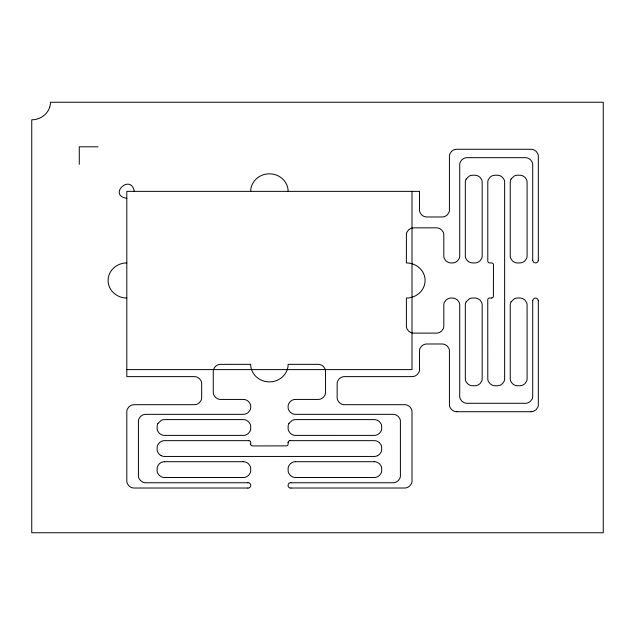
<?xml version="1.0" encoding="UTF-8"?>
<svg xmlns="http://www.w3.org/2000/svg" width="635" height="635" viewBox="0 0 635 635"><rect width="100%" height="100%" fill="white"/><g stroke="black" fill="none" stroke-linecap="round" stroke-linejoin="round"><path stroke-width="0.95" d="M377.642 455.66L379.492 454.39L381.159 452.009A6.636 6.636 0 0 0 381.691 449.429L381.683 447.675A6.636 6.636 0 0 0 381.159 445.087L379.492 442.714L377.642 441.436A7.89 7.89 0 0 0 374.198 440.658L289.989 440.658M97.996 146.804L79.28 146.804L79.28 164.346M491.53 298.029L489.664 298.029A1.818 1.818 0 0 0 487.751 299.776L487.791 378.73A6.636 6.636 0 0 0 488.315 381.31L489.982 383.691L491.839 384.961A7.89 7.89 0 0 0 495.276 385.747L497.149 385.747A7.89 7.89 0 0 0 500.586 384.961L502.436 383.691L504.103 381.31A6.636 6.636 0 0 0 504.634 378.73L504.634 182.237A6.636 6.636 0 0 0 504.103 179.657L502.436 177.276L500.586 176.006A7.89 7.89 0 0 0 497.149 175.22L495.276 175.22A7.89 7.89 0 0 0 491.839 176.006L489.982 177.276L488.315 179.657A6.636 6.636 0 0 0 487.791 182.237L487.791 261.183A1.818 1.818 0 0 0 489.656 262.898L491.53 262.938A1.818 1.818 0 0 1 493.443 264.692L493.403 296.275A1.818 1.818 0 0 1 491.538 297.99M126.809 369.602L412.004 369.602L412.004 191.365M456.914 411.71L530.828 411.71M248.825 440.658L164.616 440.658A7.89 7.89 0 0 0 161.171 441.444L159.321 442.714L157.655 445.087A6.636 6.636 0 0 0 157.131 447.675L157.131 449.429A6.636 6.636 0 0 0 157.655 452.009L159.321 454.39L161.179 455.66M164.616 461.708L243.205 461.708M295.608 461.708L374.198 461.708M247.888 482.759L145.899 482.759A7.89 7.89 0 0 1 142.462 481.981L140.605 480.703L138.938 478.33A6.636 6.636 0 0 1 138.414 475.742L138.414 421.354A6.636 6.636 0 0 1 138.938 418.775L140.605 416.393L142.462 415.123A7.89 7.89 0 0 1 145.899 414.345L243.205 414.337A7.89 7.89 0 0 0 246.65 413.56L248.499 412.282L250.166 409.908A6.636 6.636 0 0 0 250.666 407.956A15.724 15.724 0 0 0 250.69 406.448A6.636 6.636 0 0 0 250.166 403.86L248.499 401.487L246.65 400.209A7.89 7.89 0 0 0 243.205 399.431L220.75 399.431A7.89 7.89 0 0 1 217.313 398.645L215.463 397.375L213.797 394.994A6.636 6.636 0 0 1 213.265 392.414L213.265 371.356A6.636 6.636 0 0 1 213.797 368.776L215.463 366.395L217.313 365.125A7.89 7.89 0 0 1 220.75 364.347L250.69 364.339A16.526 16.526 0 0 0 251.42 369.165C253.206 375.079 258.334 379.651 264.255 381.206A19.891 19.891 0 0 0 274.558 381.206C280.479 379.651 285.607 375.079 287.401 369.165A16.526 16.526 0 0 0 288.123 364.339L318.064 364.339A7.89 7.89 0 0 1 321.5 365.125L323.358 366.395L325.025 368.776A6.636 6.636 0 0 1 325.549 371.356L325.549 392.414A6.636 6.636 0 0 1 325.017 394.994L323.358 397.375L321.5 398.645A7.89 7.89 0 0 1 318.064 399.423L295.608 399.431A7.89 7.89 0 0 0 292.163 400.209L290.314 401.487L288.647 403.86A6.636 6.636 0 0 0 288.147 405.813A15.724 15.724 0 0 0 288.147 407.956A6.636 6.636 0 0 0 288.647 409.908L290.314 412.282L292.171 413.56A7.89 7.89 0 0 0 295.608 414.337L392.914 414.337A7.89 7.89 0 0 1 396.351 415.123L398.208 416.393L399.875 418.775A6.636 6.636 0 0 1 400.399 421.354L400.399 475.742A6.636 6.636 0 0 1 399.875 478.33L398.208 480.703L396.351 481.973A7.89 7.89 0 0 1 392.914 482.759L290.925 482.759M247.888 488.021L134.295 488.021A7.89 7.89 0 0 1 130.858 487.243L129.008 485.965L127.341 483.592A6.636 6.636 0 0 1 126.809 481.005L126.809 411.71A6.636 6.636 0 0 1 127.341 409.123L129.008 406.749L130.858 405.479A7.89 7.89 0 0 1 134.295 404.693L194.183 404.693A7.89 7.89 0 0 0 197.62 403.908L199.469 402.638L201.136 400.256A6.636 6.636 0 0 0 201.668 397.677L201.668 383.643A6.636 6.636 0 0 0 201.136 381.056L199.469 378.674L197.62 377.404A7.89 7.89 0 0 0 194.183 376.626L126.809 376.618L126.809 191.365L419.489 191.365L419.489 209.955A6.636 6.636 0 0 0 420.013 212.542L421.68 214.924L423.537 216.194A7.89 7.89 0 0 0 426.974 216.972L441.944 216.972A7.89 7.89 0 0 0 445.381 216.194L447.238 214.924L448.905 212.542A6.636 6.636 0 0 0 449.429 209.955L449.429 156.273A6.636 6.636 0 0 1 449.953 153.694L451.62 151.313L453.477 150.043A7.89 7.89 0 0 1 456.914 149.257L530.828 149.257A7.89 7.89 0 0 1 534.265 150.043L536.123 151.313L537.789 153.694A6.636 6.636 0 0 1 538.313 156.273L538.313 260.31M290.925 488.021L404.519 488.021A7.89 7.89 0 0 0 407.956 487.243L409.805 485.965L411.472 483.592A6.636 6.636 0 0 0 412.004 481.005L412.004 411.71A6.636 6.636 0 0 0 411.472 409.123L409.805 406.749L407.956 405.479A7.89 7.89 0 0 0 404.519 404.693L344.63 404.693A7.89 7.89 0 0 1 341.193 403.908L339.344 402.638L337.677 400.256A6.636 6.636 0 0 1 337.145 397.677L337.145 383.643A6.636 6.636 0 0 1 337.677 381.056L339.344 378.674L341.193 377.404A7.89 7.89 0 0 1 344.63 376.626L412.004 376.618A7.89 7.89 0 0 0 415.441 375.841L417.298 374.563L418.965 372.189A6.636 6.636 0 0 0 419.489 369.602L419.489 351.012A6.636 6.636 0 0 1 420.013 348.424L421.68 346.043L423.537 344.773A7.89 7.89 0 0 1 426.974 343.995L441.944 343.987A7.89 7.89 0 0 1 445.381 344.773L447.238 346.043L448.905 348.424A6.636 6.636 0 0 1 449.429 351.012L449.429 404.693A6.636 6.636 0 0 0 449.953 407.273L451.62 409.654L453.477 410.924A7.89 7.89 0 0 0 456.914 411.71M126.809 198.382C107.49 195.064 130.675 173.061 134.295 191.365M538.313 300.657L538.313 404.693A6.636 6.636 0 0 1 537.789 407.273L536.123 409.654L534.265 410.924A7.89 7.89 0 0 1 530.828 411.71M532.702 260.31L532.702 164.695A6.636 6.636 0 0 0 532.178 162.115L530.511 159.734L528.653 158.464A7.89 7.89 0 0 0 525.216 157.678L467.209 157.678A7.89 7.89 0 0 0 463.764 158.456L461.915 159.734L460.248 162.115A6.636 6.636 0 0 0 459.716 164.695L459.716 255.921A6.636 6.636 0 0 1 459.192 258.508L457.525 260.882L455.676 262.152A7.89 7.89 0 0 1 452.906 262.914A19.074 19.074 0 0 1 450.628 262.914A7.89 7.89 0 0 1 447.858 262.16L446.008 260.882L444.341 258.508A6.636 6.636 0 0 1 443.809 255.921L443.817 234.871A6.636 6.636 0 0 0 443.286 232.283L441.619 229.91L439.769 228.64A7.89 7.89 0 0 0 436.332 227.854L413.869 227.854A7.89 7.89 0 0 0 410.432 228.632L408.583 229.91L406.916 232.283A6.636 6.636 0 0 0 406.384 234.871L406.384 262.938A19.883 19.883 0 0 1 411.536 263.62C417.457 265.176 422.592 269.74 424.378 275.653A16.51 16.51 0 0 1 424.378 285.313C422.585 291.227 417.457 295.791 411.536 297.347A19.883 19.883 0 0 1 406.384 298.029L406.384 326.096A6.636 6.636 0 0 0 406.916 328.676L408.583 331.057L410.432 332.327A7.89 7.89 0 0 0 413.869 333.113L436.332 333.113A7.89 7.89 0 0 0 439.769 332.335L441.619 331.057L443.286 328.676A6.636 6.636 0 0 0 443.817 326.096L443.817 305.046A6.636 6.636 0 0 1 444.341 302.458L446.008 300.085L447.858 298.807A7.89 7.89 0 0 1 451.302 298.029A19.074 19.074 0 0 1 452.906 298.053A7.89 7.89 0 0 1 455.676 298.807L457.525 300.085L459.192 302.458A6.636 6.636 0 0 1 459.724 305.046L459.716 396.272A6.636 6.636 0 0 0 460.248 398.851L461.915 401.233L463.764 402.503A7.89 7.89 0 0 0 467.209 403.288L525.216 403.288A7.89 7.89 0 0 0 528.653 402.503L530.511 401.233L532.178 398.851A6.636 6.636 0 0 0 532.702 396.272L532.702 300.657M288.123 442.412L288.123 444.167A1.818 1.818 0 0 1 286.25 445.881L252.563 445.921A1.818 1.818 0 0 1 250.65 444.167M250.69 444.167L250.69 442.412A1.818 1.818 0 0 0 248.825 440.698M288.123 191.365A16.526 16.526 0 0 0 287.401 186.531C285.607 180.618 280.479 176.054 274.558 174.498A19.891 19.891 0 0 0 264.255 174.498C258.334 176.046 253.206 180.618 251.42 186.531A16.526 16.526 0 0 0 250.69 191.365M126.809 262.938A19.883 19.883 0 0 0 121.666 263.62C115.745 265.176 110.609 269.74 108.823 275.653A16.51 16.51 0 0 0 108.823 285.313C110.609 291.227 115.745 295.791 121.666 297.347A19.883 19.883 0 0 0 126.809 298.029M247.88 482.679A2.723 2.723 0 0 1 250.754 485.394A2.723 2.723 0 0 1 247.88 488.109M243.205 461.716A7.89 7.89 0 0 1 246.65 462.494L248.499 463.764L250.166 466.146A6.636 6.636 0 0 1 250.698 468.725L250.69 470.479A6.636 6.636 0 0 1 250.166 473.059L248.499 475.44L246.65 476.71A7.89 7.89 0 0 1 243.205 477.496L164.616 477.496A7.89 7.89 0 0 1 161.171 476.718L159.321 475.44L157.655 473.067A6.636 6.636 0 0 1 157.131 470.479L157.131 468.725A6.636 6.636 0 0 1 157.655 466.146L159.321 463.764L161.179 462.494A7.89 7.89 0 0 1 164.616 461.716M161.171 455.66A7.89 7.89 0 0 0 164.616 456.446L374.198 456.446A7.89 7.89 0 0 0 377.642 455.66M374.198 461.716A7.89 7.89 0 0 1 377.642 462.494L379.492 463.764L381.159 466.146A6.636 6.636 0 0 1 381.691 468.725L381.683 470.479A6.636 6.636 0 0 1 381.159 473.059L379.492 475.44L377.642 476.71A7.89 7.89 0 0 1 374.198 477.496L295.608 477.496A7.89 7.89 0 0 1 292.163 476.718L290.314 475.44L288.647 473.067A6.636 6.636 0 0 1 288.123 470.479L288.123 468.725A6.636 6.636 0 0 1 288.647 466.146L290.314 463.764L292.171 462.494A7.89 7.89 0 0 1 295.608 461.716M290.933 488.109A2.723 2.723 0 0 1 288.06 485.394A2.723 2.723 0 0 1 290.933 482.679M288.084 442.404A1.818 1.818 0 0 1 289.989 440.698M538.242 260.302A2.738 2.738 0 0 1 535.511 262.882A2.738 2.738 0 0 1 532.773 260.302M532.781 300.665A2.73 2.73 0 0 1 535.511 298.085A2.73 2.73 0 0 1 538.234 300.665M49.744 107.069C47.95 112.982 42.823 117.554 36.901 119.11A19.883 19.883 0 0 1 31.75 119.785L31.75 532.757L603.25 532.757L603.25 102.243L50.467 102.243A16.526 16.526 0 0 1 49.744 107.069M157.964 423.394L157.655 424.037A6.636 6.636 0 0 0 157.131 426.625L157.131 428.379A6.636 6.636 0 0 0 157.655 430.959L159.321 433.34L161.179 434.61A7.89 7.89 0 0 0 164.616 435.388L243.205 435.396A7.89 7.89 0 0 0 246.65 434.61L248.499 433.34L250.166 430.959A6.636 6.636 0 0 0 250.698 428.379L250.69 426.625A6.636 6.636 0 0 0 250.166 424.037L248.499 421.656L246.65 420.386A7.89 7.89 0 0 0 243.205 419.608L164.616 419.6A7.89 7.89 0 0 0 161.171 420.394L157.964 423.394M288.957 423.394L288.647 424.037A6.636 6.636 0 0 0 288.123 426.625L288.123 428.379A6.636 6.636 0 0 0 288.647 430.959L290.314 433.34L292.171 434.61A7.89 7.89 0 0 0 295.608 435.388L374.198 435.396A7.89 7.89 0 0 0 377.642 434.61L379.492 433.34L381.159 430.959A6.636 6.636 0 0 0 381.691 428.379L381.683 426.625A6.636 6.636 0 0 0 381.159 424.037L379.492 421.656L377.642 420.386A7.89 7.89 0 0 0 374.198 419.608L295.608 419.6A7.89 7.89 0 0 0 292.163 420.394L288.957 423.394M466.169 179.014L465.86 179.657A6.636 6.636 0 0 0 465.336 182.237L465.336 255.921A6.636 6.636 0 0 0 465.86 258.508L467.527 260.882L469.384 262.152A7.89 7.89 0 0 0 472.821 262.938L474.694 262.938A7.89 7.89 0 0 0 478.131 262.16L479.981 260.882L481.647 258.508A6.636 6.636 0 0 0 482.179 255.921L482.179 182.237A6.636 6.636 0 0 0 481.647 179.657L479.981 177.276L478.131 176.006A7.89 7.89 0 0 0 474.694 175.22L472.821 175.22A7.89 7.89 0 0 0 469.384 176.006L466.169 179.014M511.08 179.014L510.77 179.657A6.636 6.636 0 0 0 510.246 182.237L510.246 255.921A6.636 6.636 0 0 0 510.77 258.508L512.437 260.882L514.294 262.152A7.89 7.89 0 0 0 517.731 262.938L519.605 262.938A7.89 7.89 0 0 0 523.042 262.16L524.899 260.882L526.566 258.508A6.636 6.636 0 0 0 527.09 255.921L527.09 182.237A6.636 6.636 0 0 0 526.558 179.657L524.899 177.276L523.042 176.006A7.89 7.89 0 0 0 519.605 175.22L517.731 175.22A7.89 7.89 0 0 0 514.294 176.006L511.08 179.014M466.169 301.823L465.86 302.458A6.636 6.636 0 0 0 465.336 305.046L465.336 378.73A6.636 6.636 0 0 0 465.86 381.31L467.527 383.691L469.384 384.961A7.89 7.89 0 0 0 472.821 385.747L474.694 385.747A7.89 7.89 0 0 0 478.131 384.961L479.981 383.691L481.647 381.31A6.636 6.636 0 0 0 482.179 378.73L482.179 305.046A6.636 6.636 0 0 0 481.647 302.458L479.981 300.085L478.131 298.807A7.89 7.89 0 0 0 474.694 298.029L472.821 298.029A7.89 7.89 0 0 0 469.384 298.807L466.169 301.823M511.08 301.823L510.77 302.458A6.636 6.636 0 0 0 510.246 305.046L510.246 378.73A6.636 6.636 0 0 0 510.77 381.31L512.437 383.691L514.294 384.961A7.89 7.89 0 0 0 517.731 385.747L519.605 385.747A7.89 7.89 0 0 0 523.042 384.961L524.899 383.691L526.566 381.31A6.636 6.636 0 0 0 527.09 378.73L527.09 305.046A6.636 6.636 0 0 0 526.558 302.458L524.899 300.085L523.042 298.807A7.89 7.89 0 0 0 519.605 298.029L517.731 298.029A7.89 7.89 0 0 0 514.294 298.807L511.08 301.823"/></g></svg>
